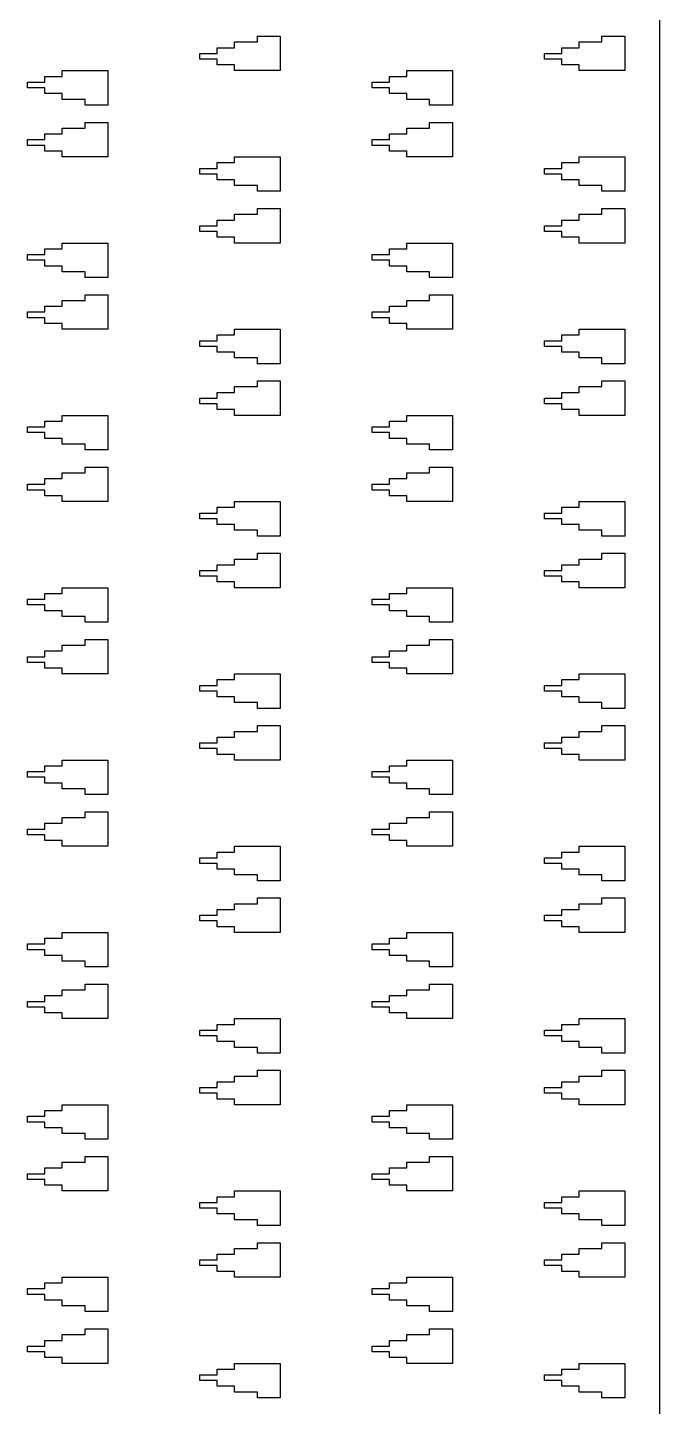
# Model space of a CAD drawing. Extents: x -38350 to 38650, y -35000 to 36000.
# Drawn here: x 1150 to 1260, y 35253.5 to 35493.5 of the extents above; entities that cross this region are included whole.
import ezdxf

# ---------------------------------------------------------------- set-up
doc = ezdxf.new("R2010")
doc.units = 0
doc.header["$MEASUREMENT"] = 0
doc.layers.add('Layer1', color=10, linetype='Continuous')

msp = doc.modelspace()

# ---------------------------------------------------------------- linework, layer by layer
for p, q in [((1190, 35491), (1190, 35492)), ((1190, 35492), (1194, 35492)), ((1194, 35492), (1194, 35486)), ((1250, 35491), (1250, 35492)), ((1250, 35492), (1254, 35492)), ((1254, 35492), (1254, 35486)), ((1180, 35488), (1180, 35489)), ((1180, 35489), (1183, 35489)), ((1183, 35489), (1183, 35490)), ((1183, 35490), (1186, 35490)), ((1186, 35490), (1186, 35491)), ((1186, 35491), (1190, 35491)), ((1240, 35488), (1240, 35489)), ((1240, 35489), (1243, 35489)), ((1243, 35489), (1243, 35490)), ((1243, 35490), (1246, 35490)), ((1246, 35490), (1246, 35491)), ((1246, 35491), (1250, 35491)), ((1183, 35488), (1180, 35488)), ((1183, 35487), (1183, 35488)), ((1186, 35487), (1183, 35487)), ((1186, 35486), (1186, 35487)), ((1243, 35488), (1240, 35488)), ((1243, 35487), (1243, 35488)), ((1246, 35487), (1243, 35487)), ((1246, 35486), (1246, 35487)), ((1150, 35483), (1150, 35484)), ((1150, 35484), (1153, 35484)), ((1153, 35484), (1153, 35485)), ((1153, 35485), (1156, 35485)), ((1156, 35485), (1156, 35486)), ((1156, 35486), (1164, 35486)), ((1164, 35486), (1164, 35480)), ((1194, 35486), (1186, 35486)), ((1210, 35483), (1210, 35484)), ((1210, 35484), (1213, 35484)), ((1213, 35484), (1213, 35485)), ((1213, 35485), (1216, 35485)), ((1216, 35485), (1216, 35486)), ((1216, 35486), (1224, 35486)), ((1224, 35486), (1224, 35480)), ((1254, 35486), (1246, 35486)), ((1153, 35483), (1150, 35483)), ((1153, 35482), (1153, 35483)), ((1156, 35482), (1153, 35482)), ((1156, 35481), (1156, 35482)), ((1213, 35483), (1210, 35483)), ((1213, 35482), (1213, 35483)), ((1216, 35482), (1213, 35482)), ((1216, 35481), (1216, 35482)), ((1160, 35481), (1156, 35481)), ((1160, 35480), (1160, 35481)), ((1164, 35480), (1160, 35480)), ((1220, 35481), (1216, 35481)), ((1220, 35480), (1220, 35481)), ((1224, 35480), (1220, 35480)), ((1160, 35476), (1160, 35477)), ((1160, 35477), (1164, 35477)), ((1164, 35477), (1164, 35471)), ((1220, 35476), (1220, 35477)), ((1220, 35477), (1224, 35477)), ((1224, 35477), (1224, 35471)), ((1153, 35474), (1153, 35475)), ((1153, 35475), (1156, 35475)), ((1156, 35475), (1156, 35476)), ((1156, 35476), (1160, 35476)), ((1213, 35474), (1213, 35475)), ((1213, 35475), (1216, 35475)), ((1216, 35475), (1216, 35476)), ((1216, 35476), (1220, 35476)), ((1150, 35473), (1150, 35474)), ((1150, 35474), (1153, 35474)), ((1153, 35473), (1150, 35473)), ((1153, 35472), (1153, 35473)), ((1156, 35472), (1153, 35472)), ((1156, 35471), (1156, 35472)), ((1210, 35473), (1210, 35474)), ((1210, 35474), (1213, 35474)), ((1213, 35473), (1210, 35473)), ((1213, 35472), (1213, 35473)), ((1216, 35472), (1213, 35472)), ((1216, 35471), (1216, 35472)), ((1164, 35471), (1156, 35471)), ((1183, 35469), (1183, 35470)), ((1183, 35470), (1186, 35470)), ((1186, 35470), (1186, 35471)), ((1186, 35471), (1194, 35471)), ((1194, 35471), (1194, 35465)), ((1224, 35471), (1216, 35471)), ((1243, 35469), (1243, 35470)), ((1243, 35470), (1246, 35470)), ((1246, 35470), (1246, 35471)), ((1246, 35471), (1254, 35471)), ((1254, 35471), (1254, 35465)), ((1180, 35468), (1180, 35469)), ((1180, 35469), (1183, 35469)), ((1183, 35468), (1180, 35468)), ((1183, 35467), (1183, 35468)), ((1240, 35468), (1240, 35469)), ((1240, 35469), (1243, 35469)), ((1243, 35468), (1240, 35468)), ((1243, 35467), (1243, 35468)), ((1186, 35467), (1183, 35467)), ((1186, 35466), (1186, 35467)), ((1190, 35466), (1186, 35466)), ((1190, 35465), (1190, 35466)), ((1194, 35465), (1190, 35465)), ((1246, 35467), (1243, 35467)), ((1246, 35466), (1246, 35467)), ((1250, 35466), (1246, 35466)), ((1250, 35465), (1250, 35466)), ((1254, 35465), (1250, 35465)), ((1183, 35459), (1183, 35460)), ((1183, 35460), (1186, 35460)), ((1186, 35460), (1186, 35461)), ((1186, 35461), (1190, 35461)), ((1190, 35461), (1190, 35462)), ((1190, 35462), (1194, 35462)), ((1194, 35462), (1194, 35456)), ((1243, 35459), (1243, 35460)), ((1243, 35460), (1246, 35460)), ((1246, 35460), (1246, 35461)), ((1246, 35461), (1250, 35461)), ((1250, 35461), (1250, 35462)), ((1250, 35462), (1254, 35462)), ((1254, 35462), (1254, 35456)), ((1180, 35458), (1180, 35459)), ((1180, 35459), (1183, 35459)), ((1183, 35458), (1180, 35458)), ((1183, 35457), (1183, 35458)), ((1240, 35458), (1240, 35459)), ((1240, 35459), (1243, 35459)), ((1243, 35458), (1240, 35458)), ((1243, 35457), (1243, 35458)), ((1156, 35455), (1156, 35456)), ((1156, 35456), (1164, 35456)), ((1164, 35456), (1164, 35450)), ((1186, 35457), (1183, 35457)), ((1186, 35456), (1186, 35457)), ((1194, 35456), (1186, 35456)), ((1216, 35455), (1216, 35456)), ((1216, 35456), (1224, 35456)), ((1224, 35456), (1224, 35450)), ((1246, 35457), (1243, 35457)), ((1246, 35456), (1246, 35457)), ((1254, 35456), (1246, 35456)), ((1150, 35453), (1150, 35454)), ((1150, 35454), (1153, 35454)), ((1153, 35453), (1150, 35453)), ((1153, 35454), (1153, 35455)), ((1153, 35455), (1156, 35455)), ((1153, 35452), (1153, 35453)), ((1210, 35453), (1210, 35454)), ((1210, 35454), (1213, 35454)), ((1213, 35453), (1210, 35453)), ((1213, 35454), (1213, 35455)), ((1213, 35455), (1216, 35455)), ((1213, 35452), (1213, 35453)), ((1156, 35452), (1153, 35452)), ((1156, 35451), (1156, 35452)), ((1160, 35451), (1156, 35451)), ((1160, 35450), (1160, 35451)), ((1216, 35452), (1213, 35452)), ((1216, 35451), (1216, 35452)), ((1220, 35451), (1216, 35451)), ((1220, 35450), (1220, 35451)), ((1164, 35450), (1160, 35450)), ((1224, 35450), (1220, 35450)), ((1156, 35445), (1156, 35446)), ((1156, 35446), (1160, 35446)), ((1160, 35446), (1160, 35447)), ((1160, 35447), (1164, 35447)), ((1164, 35447), (1164, 35441)), ((1216, 35445), (1216, 35446)), ((1216, 35446), (1220, 35446)), ((1220, 35446), (1220, 35447)), ((1220, 35447), (1224, 35447)), ((1224, 35447), (1224, 35441)), ((1150, 35443), (1150, 35444)), ((1150, 35444), (1153, 35444)), ((1153, 35444), (1153, 35445)), ((1153, 35445), (1156, 35445)), ((1210, 35443), (1210, 35444)), ((1210, 35444), (1213, 35444)), ((1213, 35444), (1213, 35445)), ((1213, 35445), (1216, 35445)), ((1153, 35443), (1150, 35443)), ((1153, 35442), (1153, 35443)), ((1156, 35442), (1153, 35442)), ((1156, 35441), (1156, 35442)), ((1164, 35441), (1156, 35441)), ((1186, 35440), (1186, 35441)), ((1186, 35441), (1194, 35441)), ((1194, 35441), (1194, 35435)), ((1213, 35443), (1210, 35443)), ((1213, 35442), (1213, 35443)), ((1216, 35442), (1213, 35442)), ((1216, 35441), (1216, 35442)), ((1224, 35441), (1216, 35441)), ((1246, 35440), (1246, 35441)), ((1246, 35441), (1254, 35441)), ((1254, 35441), (1254, 35435)), ((1180, 35438), (1180, 35439)), ((1180, 35439), (1183, 35439)), ((1183, 35439), (1183, 35440)), ((1183, 35440), (1186, 35440)), ((1240, 35438), (1240, 35439)), ((1240, 35439), (1243, 35439)), ((1243, 35439), (1243, 35440)), ((1243, 35440), (1246, 35440)), ((1183, 35438), (1180, 35438)), ((1183, 35437), (1183, 35438)), ((1186, 35437), (1183, 35437)), ((1186, 35436), (1186, 35437)), ((1190, 35436), (1186, 35436)), ((1190, 35435), (1190, 35436)), ((1243, 35438), (1240, 35438)), ((1243, 35437), (1243, 35438)), ((1246, 35437), (1243, 35437)), ((1246, 35436), (1246, 35437)), ((1250, 35436), (1246, 35436)), ((1250, 35435), (1250, 35436)), ((1194, 35435), (1190, 35435)), ((1254, 35435), (1250, 35435)), ((1190, 35431), (1190, 35432)), ((1190, 35432), (1194, 35432)), ((1194, 35432), (1194, 35426)), ((1250, 35431), (1250, 35432)), ((1250, 35432), (1254, 35432)), ((1254, 35432), (1254, 35426)), ((1180, 35428), (1180, 35429)), ((1180, 35429), (1183, 35429)), ((1183, 35429), (1183, 35430)), ((1183, 35430), (1186, 35430)), ((1186, 35430), (1186, 35431)), ((1186, 35431), (1190, 35431)), ((1240, 35428), (1240, 35429)), ((1240, 35429), (1243, 35429)), ((1243, 35429), (1243, 35430)), ((1243, 35430), (1246, 35430)), ((1246, 35430), (1246, 35431)), ((1246, 35431), (1250, 35431)), ((1183, 35428), (1180, 35428)), ((1183, 35427), (1183, 35428)), ((1186, 35427), (1183, 35427)), ((1186, 35426), (1186, 35427)), ((1243, 35428), (1240, 35428)), ((1243, 35427), (1243, 35428)), ((1246, 35427), (1243, 35427)), ((1246, 35426), (1246, 35427)), ((1150, 35423), (1150, 35424)), ((1150, 35424), (1153, 35424)), ((1153, 35424), (1153, 35425)), ((1153, 35425), (1156, 35425)), ((1156, 35425), (1156, 35426)), ((1156, 35426), (1164, 35426)), ((1164, 35426), (1164, 35420)), ((1194, 35426), (1186, 35426)), ((1210, 35423), (1210, 35424)), ((1210, 35424), (1213, 35424)), ((1213, 35424), (1213, 35425)), ((1213, 35425), (1216, 35425)), ((1216, 35425), (1216, 35426)), ((1216, 35426), (1224, 35426)), ((1224, 35426), (1224, 35420)), ((1254, 35426), (1246, 35426)), ((1153, 35423), (1150, 35423)), ((1153, 35422), (1153, 35423)), ((1156, 35422), (1153, 35422)), ((1156, 35421), (1156, 35422)), ((1213, 35423), (1210, 35423)), ((1213, 35422), (1213, 35423)), ((1216, 35422), (1213, 35422)), ((1216, 35421), (1216, 35422)), ((1160, 35421), (1156, 35421)), ((1160, 35420), (1160, 35421)), ((1164, 35420), (1160, 35420)), ((1220, 35421), (1216, 35421)), ((1220, 35420), (1220, 35421)), ((1224, 35420), (1220, 35420)), ((1160, 35416), (1160, 35417)), ((1160, 35417), (1164, 35417)), ((1164, 35417), (1164, 35411)), ((1220, 35416), (1220, 35417)), ((1220, 35417), (1224, 35417)), ((1224, 35417), (1224, 35411)), ((1153, 35414), (1153, 35415)), ((1153, 35415), (1156, 35415)), ((1156, 35415), (1156, 35416)), ((1156, 35416), (1160, 35416)), ((1213, 35414), (1213, 35415)), ((1213, 35415), (1216, 35415)), ((1216, 35415), (1216, 35416)), ((1216, 35416), (1220, 35416)), ((1150, 35413), (1150, 35414)), ((1150, 35414), (1153, 35414)), ((1153, 35413), (1150, 35413)), ((1153, 35412), (1153, 35413)), ((1156, 35412), (1153, 35412)), ((1156, 35411), (1156, 35412)), ((1210, 35413), (1210, 35414)), ((1210, 35414), (1213, 35414)), ((1213, 35413), (1210, 35413)), ((1213, 35412), (1213, 35413)), ((1216, 35412), (1213, 35412)), ((1216, 35411), (1216, 35412)), ((1164, 35411), (1156, 35411)), ((1183, 35409), (1183, 35410)), ((1183, 35410), (1186, 35410)), ((1186, 35410), (1186, 35411)), ((1186, 35411), (1194, 35411)), ((1194, 35411), (1194, 35405)), ((1224, 35411), (1216, 35411)), ((1243, 35409), (1243, 35410)), ((1243, 35410), (1246, 35410)), ((1246, 35410), (1246, 35411)), ((1246, 35411), (1254, 35411)), ((1254, 35411), (1254, 35405)), ((1180, 35408), (1180, 35409)), ((1180, 35409), (1183, 35409)), ((1183, 35408), (1180, 35408)), ((1183, 35407), (1183, 35408)), ((1240, 35408), (1240, 35409)), ((1240, 35409), (1243, 35409)), ((1243, 35408), (1240, 35408)), ((1243, 35407), (1243, 35408)), ((1186, 35407), (1183, 35407)), ((1186, 35406), (1186, 35407)), ((1190, 35406), (1186, 35406)), ((1190, 35405), (1190, 35406)), ((1194, 35405), (1190, 35405)), ((1246, 35407), (1243, 35407)), ((1246, 35406), (1246, 35407)), ((1250, 35406), (1246, 35406)), ((1250, 35405), (1250, 35406)), ((1254, 35405), (1250, 35405)), ((1183, 35399), (1183, 35400)), ((1183, 35400), (1186, 35400)), ((1186, 35400), (1186, 35401)), ((1186, 35401), (1190, 35401)), ((1190, 35401), (1190, 35402)), ((1190, 35402), (1194, 35402)), ((1194, 35402), (1194, 35396)), ((1243, 35399), (1243, 35400)), ((1243, 35400), (1246, 35400)), ((1246, 35400), (1246, 35401)), ((1246, 35401), (1250, 35401)), ((1250, 35401), (1250, 35402)), ((1250, 35402), (1254, 35402)), ((1254, 35402), (1254, 35396)), ((1180, 35398), (1180, 35399)), ((1180, 35399), (1183, 35399)), ((1183, 35398), (1180, 35398)), ((1183, 35397), (1183, 35398)), ((1240, 35398), (1240, 35399)), ((1240, 35399), (1243, 35399)), ((1243, 35398), (1240, 35398)), ((1243, 35397), (1243, 35398)), ((1156, 35395), (1156, 35396)), ((1156, 35396), (1164, 35396)), ((1164, 35396), (1164, 35390)), ((1186, 35397), (1183, 35397)), ((1186, 35396), (1186, 35397)), ((1194, 35396), (1186, 35396)), ((1216, 35395), (1216, 35396)), ((1216, 35396), (1224, 35396)), ((1224, 35396), (1224, 35390)), ((1246, 35397), (1243, 35397)), ((1246, 35396), (1246, 35397)), ((1254, 35396), (1246, 35396)), ((1150, 35393), (1150, 35394)), ((1150, 35394), (1153, 35394)), ((1153, 35393), (1150, 35393)), ((1153, 35394), (1153, 35395)), ((1153, 35395), (1156, 35395)), ((1153, 35392), (1153, 35393)), ((1210, 35393), (1210, 35394)), ((1210, 35394), (1213, 35394)), ((1213, 35393), (1210, 35393)), ((1213, 35394), (1213, 35395)), ((1213, 35395), (1216, 35395)), ((1213, 35392), (1213, 35393)), ((1156, 35392), (1153, 35392)), ((1156, 35391), (1156, 35392)), ((1160, 35391), (1156, 35391)), ((1160, 35390), (1160, 35391)), ((1216, 35392), (1213, 35392)), ((1216, 35391), (1216, 35392)), ((1220, 35391), (1216, 35391)), ((1220, 35390), (1220, 35391)), ((1164, 35390), (1160, 35390)), ((1224, 35390), (1220, 35390)), ((1156, 35385), (1156, 35386)), ((1156, 35386), (1160, 35386)), ((1160, 35386), (1160, 35387)), ((1160, 35387), (1164, 35387)), ((1164, 35387), (1164, 35381)), ((1216, 35385), (1216, 35386)), ((1216, 35386), (1220, 35386)), ((1220, 35386), (1220, 35387)), ((1220, 35387), (1224, 35387)), ((1224, 35387), (1224, 35381)), ((1150, 35383), (1150, 35384)), ((1150, 35384), (1153, 35384)), ((1153, 35384), (1153, 35385)), ((1153, 35385), (1156, 35385)), ((1210, 35383), (1210, 35384)), ((1210, 35384), (1213, 35384)), ((1213, 35384), (1213, 35385)), ((1213, 35385), (1216, 35385)), ((1153, 35383), (1150, 35383)), ((1153, 35382), (1153, 35383)), ((1156, 35382), (1153, 35382)), ((1156, 35381), (1156, 35382)), ((1164, 35381), (1156, 35381)), ((1186, 35380), (1186, 35381)), ((1186, 35381), (1194, 35381)), ((1194, 35381), (1194, 35375)), ((1213, 35383), (1210, 35383)), ((1213, 35382), (1213, 35383)), ((1216, 35382), (1213, 35382)), ((1216, 35381), (1216, 35382)), ((1224, 35381), (1216, 35381)), ((1246, 35380), (1246, 35381)), ((1246, 35381), (1254, 35381)), ((1254, 35381), (1254, 35375)), ((1180, 35378), (1180, 35379)), ((1180, 35379), (1183, 35379)), ((1183, 35379), (1183, 35380)), ((1183, 35380), (1186, 35380)), ((1240, 35378), (1240, 35379)), ((1240, 35379), (1243, 35379)), ((1243, 35379), (1243, 35380)), ((1243, 35380), (1246, 35380)), ((1183, 35378), (1180, 35378)), ((1183, 35377), (1183, 35378)), ((1186, 35377), (1183, 35377)), ((1186, 35376), (1186, 35377)), ((1190, 35376), (1186, 35376)), ((1190, 35375), (1190, 35376)), ((1243, 35378), (1240, 35378)), ((1243, 35377), (1243, 35378)), ((1246, 35377), (1243, 35377)), ((1246, 35376), (1246, 35377)), ((1250, 35376), (1246, 35376)), ((1250, 35375), (1250, 35376)), ((1194, 35375), (1190, 35375)), ((1254, 35375), (1250, 35375)), ((1190, 35371), (1190, 35372)), ((1190, 35372), (1194, 35372)), ((1194, 35372), (1194, 35366)), ((1250, 35371), (1250, 35372)), ((1250, 35372), (1254, 35372)), ((1254, 35372), (1254, 35366)), ((1180, 35368), (1180, 35369)), ((1180, 35369), (1183, 35369)), ((1183, 35369), (1183, 35370)), ((1183, 35370), (1186, 35370)), ((1186, 35370), (1186, 35371)), ((1186, 35371), (1190, 35371)), ((1240, 35368), (1240, 35369)), ((1240, 35369), (1243, 35369)), ((1243, 35369), (1243, 35370)), ((1243, 35370), (1246, 35370)), ((1246, 35370), (1246, 35371)), ((1246, 35371), (1250, 35371)), ((1183, 35368), (1180, 35368)), ((1183, 35367), (1183, 35368)), ((1186, 35367), (1183, 35367)), ((1186, 35366), (1186, 35367)), ((1243, 35368), (1240, 35368)), ((1243, 35367), (1243, 35368)), ((1246, 35367), (1243, 35367)), ((1246, 35366), (1246, 35367)), ((1150, 35363), (1150, 35364)), ((1150, 35364), (1153, 35364)), ((1153, 35364), (1153, 35365)), ((1153, 35365), (1156, 35365)), ((1156, 35365), (1156, 35366)), ((1156, 35366), (1164, 35366)), ((1164, 35366), (1164, 35360)), ((1194, 35366), (1186, 35366)), ((1210, 35363), (1210, 35364)), ((1210, 35364), (1213, 35364)), ((1213, 35364), (1213, 35365)), ((1213, 35365), (1216, 35365)), ((1216, 35365), (1216, 35366)), ((1216, 35366), (1224, 35366)), ((1224, 35366), (1224, 35360)), ((1254, 35366), (1246, 35366)), ((1153, 35363), (1150, 35363)), ((1153, 35362), (1153, 35363)), ((1156, 35362), (1153, 35362)), ((1156, 35361), (1156, 35362)), ((1213, 35363), (1210, 35363)), ((1213, 35362), (1213, 35363)), ((1216, 35362), (1213, 35362)), ((1216, 35361), (1216, 35362)), ((1160, 35361), (1156, 35361)), ((1160, 35360), (1160, 35361)), ((1164, 35360), (1160, 35360)), ((1220, 35361), (1216, 35361)), ((1220, 35360), (1220, 35361)), ((1224, 35360), (1220, 35360)), ((1160, 35356), (1160, 35357)), ((1160, 35357), (1164, 35357)), ((1164, 35357), (1164, 35351)), ((1220, 35356), (1220, 35357)), ((1220, 35357), (1224, 35357)), ((1224, 35357), (1224, 35351)), ((1153, 35354), (1153, 35355)), ((1153, 35355), (1156, 35355)), ((1156, 35355), (1156, 35356)), ((1156, 35356), (1160, 35356)), ((1213, 35354), (1213, 35355)), ((1213, 35355), (1216, 35355)), ((1216, 35355), (1216, 35356)), ((1216, 35356), (1220, 35356)), ((1150, 35353), (1150, 35354)), ((1150, 35354), (1153, 35354)), ((1153, 35353), (1150, 35353)), ((1153, 35352), (1153, 35353)), ((1156, 35352), (1153, 35352)), ((1156, 35351), (1156, 35352)), ((1210, 35353), (1210, 35354)), ((1210, 35354), (1213, 35354)), ((1213, 35353), (1210, 35353)), ((1213, 35352), (1213, 35353)), ((1216, 35352), (1213, 35352)), ((1216, 35351), (1216, 35352)), ((1164, 35351), (1156, 35351)), ((1183, 35349), (1183, 35350)), ((1183, 35350), (1186, 35350)), ((1186, 35350), (1186, 35351)), ((1186, 35351), (1194, 35351)), ((1194, 35351), (1194, 35345)), ((1224, 35351), (1216, 35351)), ((1243, 35349), (1243, 35350)), ((1243, 35350), (1246, 35350)), ((1246, 35350), (1246, 35351)), ((1246, 35351), (1254, 35351)), ((1254, 35351), (1254, 35345)), ((1180, 35348), (1180, 35349)), ((1180, 35349), (1183, 35349)), ((1183, 35348), (1180, 35348)), ((1183, 35347), (1183, 35348)), ((1240, 35348), (1240, 35349)), ((1240, 35349), (1243, 35349)), ((1243, 35348), (1240, 35348)), ((1243, 35347), (1243, 35348)), ((1186, 35347), (1183, 35347)), ((1186, 35346), (1186, 35347)), ((1190, 35346), (1186, 35346)), ((1190, 35345), (1190, 35346)), ((1194, 35345), (1190, 35345)), ((1246, 35347), (1243, 35347)), ((1246, 35346), (1246, 35347)), ((1250, 35346), (1246, 35346)), ((1250, 35345), (1250, 35346)), ((1254, 35345), (1250, 35345)), ((1183, 35339), (1183, 35340)), ((1183, 35340), (1186, 35340)), ((1186, 35340), (1186, 35341)), ((1186, 35341), (1190, 35341)), ((1190, 35341), (1190, 35342)), ((1190, 35342), (1194, 35342)), ((1194, 35342), (1194, 35336)), ((1243, 35339), (1243, 35340)), ((1243, 35340), (1246, 35340)), ((1246, 35340), (1246, 35341)), ((1246, 35341), (1250, 35341)), ((1250, 35341), (1250, 35342)), ((1250, 35342), (1254, 35342)), ((1254, 35342), (1254, 35336)), ((1180, 35338), (1180, 35339)), ((1180, 35339), (1183, 35339)), ((1183, 35338), (1180, 35338)), ((1183, 35337), (1183, 35338)), ((1240, 35338), (1240, 35339)), ((1240, 35339), (1243, 35339)), ((1243, 35338), (1240, 35338)), ((1243, 35337), (1243, 35338)), ((1156, 35335), (1156, 35336)), ((1156, 35336), (1164, 35336)), ((1164, 35336), (1164, 35330)), ((1186, 35337), (1183, 35337)), ((1186, 35336), (1186, 35337)), ((1194, 35336), (1186, 35336)), ((1216, 35335), (1216, 35336)), ((1216, 35336), (1224, 35336)), ((1224, 35336), (1224, 35330)), ((1246, 35337), (1243, 35337)), ((1246, 35336), (1246, 35337)), ((1254, 35336), (1246, 35336)), ((1150, 35333), (1150, 35334)), ((1150, 35334), (1153, 35334)), ((1153, 35333), (1150, 35333)), ((1153, 35334), (1153, 35335)), ((1153, 35335), (1156, 35335)), ((1153, 35332), (1153, 35333)), ((1210, 35333), (1210, 35334)), ((1210, 35334), (1213, 35334)), ((1213, 35333), (1210, 35333)), ((1213, 35334), (1213, 35335)), ((1213, 35335), (1216, 35335)), ((1213, 35332), (1213, 35333)), ((1156, 35332), (1153, 35332)), ((1156, 35331), (1156, 35332)), ((1160, 35331), (1156, 35331)), ((1160, 35330), (1160, 35331)), ((1216, 35332), (1213, 35332)), ((1216, 35331), (1216, 35332)), ((1220, 35331), (1216, 35331)), ((1220, 35330), (1220, 35331)), ((1164, 35330), (1160, 35330)), ((1224, 35330), (1220, 35330)), ((1156, 35325), (1156, 35326)), ((1156, 35326), (1160, 35326)), ((1160, 35326), (1160, 35327)), ((1160, 35327), (1164, 35327)), ((1164, 35327), (1164, 35321)), ((1216, 35325), (1216, 35326)), ((1216, 35326), (1220, 35326)), ((1220, 35326), (1220, 35327)), ((1220, 35327), (1224, 35327)), ((1224, 35327), (1224, 35321)), ((1150, 35323), (1150, 35324)), ((1150, 35324), (1153, 35324)), ((1153, 35324), (1153, 35325)), ((1153, 35325), (1156, 35325)), ((1210, 35323), (1210, 35324)), ((1210, 35324), (1213, 35324)), ((1213, 35324), (1213, 35325)), ((1213, 35325), (1216, 35325)), ((1153, 35323), (1150, 35323)), ((1153, 35322), (1153, 35323)), ((1156, 35322), (1153, 35322)), ((1156, 35321), (1156, 35322)), ((1164, 35321), (1156, 35321)), ((1186, 35320), (1186, 35321)), ((1186, 35321), (1194, 35321)), ((1194, 35321), (1194, 35315)), ((1213, 35323), (1210, 35323)), ((1213, 35322), (1213, 35323)), ((1216, 35322), (1213, 35322)), ((1216, 35321), (1216, 35322)), ((1224, 35321), (1216, 35321)), ((1246, 35320), (1246, 35321)), ((1246, 35321), (1254, 35321)), ((1254, 35321), (1254, 35315)), ((1180, 35318), (1180, 35319)), ((1180, 35319), (1183, 35319)), ((1183, 35319), (1183, 35320)), ((1183, 35320), (1186, 35320)), ((1240, 35318), (1240, 35319)), ((1240, 35319), (1243, 35319)), ((1243, 35319), (1243, 35320)), ((1243, 35320), (1246, 35320)), ((1183, 35318), (1180, 35318)), ((1183, 35317), (1183, 35318)), ((1186, 35317), (1183, 35317)), ((1186, 35316), (1186, 35317)), ((1190, 35316), (1186, 35316)), ((1190, 35315), (1190, 35316)), ((1243, 35318), (1240, 35318)), ((1243, 35317), (1243, 35318)), ((1246, 35317), (1243, 35317)), ((1246, 35316), (1246, 35317)), ((1250, 35316), (1246, 35316)), ((1250, 35315), (1250, 35316)), ((1194, 35315), (1190, 35315)), ((1254, 35315), (1250, 35315)), ((1190, 35311), (1190, 35312)), ((1190, 35312), (1194, 35312)), ((1194, 35312), (1194, 35306)), ((1250, 35311), (1250, 35312)), ((1250, 35312), (1254, 35312)), ((1254, 35312), (1254, 35306)), ((1180, 35308), (1180, 35309)), ((1180, 35309), (1183, 35309)), ((1183, 35309), (1183, 35310)), ((1183, 35310), (1186, 35310)), ((1186, 35310), (1186, 35311)), ((1186, 35311), (1190, 35311)), ((1240, 35308), (1240, 35309)), ((1240, 35309), (1243, 35309)), ((1243, 35309), (1243, 35310)), ((1243, 35310), (1246, 35310)), ((1246, 35310), (1246, 35311)), ((1246, 35311), (1250, 35311)), ((1183, 35308), (1180, 35308)), ((1183, 35307), (1183, 35308)), ((1186, 35307), (1183, 35307)), ((1186, 35306), (1186, 35307)), ((1243, 35308), (1240, 35308)), ((1243, 35307), (1243, 35308)), ((1246, 35307), (1243, 35307)), ((1246, 35306), (1246, 35307)), ((1150, 35303), (1150, 35304)), ((1150, 35304), (1153, 35304)), ((1153, 35304), (1153, 35305)), ((1153, 35305), (1156, 35305)), ((1156, 35305), (1156, 35306)), ((1156, 35306), (1164, 35306)), ((1164, 35306), (1164, 35300)), ((1194, 35306), (1186, 35306)), ((1210, 35303), (1210, 35304)), ((1210, 35304), (1213, 35304)), ((1213, 35304), (1213, 35305)), ((1213, 35305), (1216, 35305)), ((1216, 35305), (1216, 35306)), ((1216, 35306), (1224, 35306)), ((1224, 35306), (1224, 35300)), ((1254, 35306), (1246, 35306)), ((1153, 35303), (1150, 35303)), ((1153, 35302), (1153, 35303)), ((1156, 35302), (1153, 35302)), ((1156, 35301), (1156, 35302)), ((1213, 35303), (1210, 35303)), ((1213, 35302), (1213, 35303)), ((1216, 35302), (1213, 35302)), ((1216, 35301), (1216, 35302)), ((1160, 35301), (1156, 35301)), ((1160, 35300), (1160, 35301)), ((1164, 35300), (1160, 35300)), ((1220, 35301), (1216, 35301)), ((1220, 35300), (1220, 35301)), ((1224, 35300), (1220, 35300)), ((1160, 35296), (1160, 35297)), ((1160, 35297), (1164, 35297)), ((1164, 35297), (1164, 35291)), ((1220, 35296), (1220, 35297)), ((1220, 35297), (1224, 35297)), ((1224, 35297), (1224, 35291)), ((1153, 35294), (1153, 35295)), ((1153, 35295), (1156, 35295)), ((1156, 35295), (1156, 35296)), ((1156, 35296), (1160, 35296)), ((1213, 35294), (1213, 35295)), ((1213, 35295), (1216, 35295)), ((1216, 35295), (1216, 35296)), ((1216, 35296), (1220, 35296)), ((1150, 35293), (1150, 35294)), ((1150, 35294), (1153, 35294)), ((1153, 35293), (1150, 35293)), ((1153, 35292), (1153, 35293)), ((1156, 35292), (1153, 35292)), ((1156, 35291), (1156, 35292)), ((1210, 35293), (1210, 35294)), ((1210, 35294), (1213, 35294)), ((1213, 35293), (1210, 35293)), ((1213, 35292), (1213, 35293)), ((1216, 35292), (1213, 35292)), ((1216, 35291), (1216, 35292)), ((1164, 35291), (1156, 35291)), ((1183, 35289), (1183, 35290)), ((1183, 35290), (1186, 35290)), ((1186, 35290), (1186, 35291)), ((1186, 35291), (1194, 35291)), ((1194, 35291), (1194, 35285)), ((1224, 35291), (1216, 35291)), ((1243, 35289), (1243, 35290)), ((1243, 35290), (1246, 35290)), ((1246, 35290), (1246, 35291)), ((1246, 35291), (1254, 35291)), ((1254, 35291), (1254, 35285)), ((1180, 35288), (1180, 35289)), ((1180, 35289), (1183, 35289)), ((1183, 35288), (1180, 35288)), ((1183, 35287), (1183, 35288)), ((1240, 35288), (1240, 35289)), ((1240, 35289), (1243, 35289)), ((1243, 35288), (1240, 35288)), ((1243, 35287), (1243, 35288)), ((1186, 35287), (1183, 35287)), ((1186, 35286), (1186, 35287)), ((1190, 35286), (1186, 35286)), ((1190, 35285), (1190, 35286)), ((1194, 35285), (1190, 35285)), ((1246, 35287), (1243, 35287)), ((1246, 35286), (1246, 35287)), ((1250, 35286), (1246, 35286)), ((1250, 35285), (1250, 35286)), ((1254, 35285), (1250, 35285)), ((1183, 35279), (1183, 35280)), ((1183, 35280), (1186, 35280)), ((1186, 35280), (1186, 35281)), ((1186, 35281), (1190, 35281)), ((1190, 35281), (1190, 35282)), ((1190, 35282), (1194, 35282)), ((1194, 35282), (1194, 35276)), ((1243, 35279), (1243, 35280)), ((1243, 35280), (1246, 35280)), ((1246, 35280), (1246, 35281)), ((1246, 35281), (1250, 35281)), ((1250, 35281), (1250, 35282)), ((1250, 35282), (1254, 35282)), ((1254, 35282), (1254, 35276)), ((1180, 35278), (1180, 35279)), ((1180, 35279), (1183, 35279)), ((1183, 35278), (1180, 35278)), ((1183, 35277), (1183, 35278)), ((1240, 35278), (1240, 35279)), ((1240, 35279), (1243, 35279)), ((1243, 35278), (1240, 35278)), ((1243, 35277), (1243, 35278)), ((1156, 35275), (1156, 35276)), ((1156, 35276), (1164, 35276)), ((1164, 35276), (1164, 35270)), ((1186, 35277), (1183, 35277)), ((1186, 35276), (1186, 35277)), ((1194, 35276), (1186, 35276)), ((1216, 35275), (1216, 35276)), ((1216, 35276), (1224, 35276)), ((1224, 35276), (1224, 35270)), ((1246, 35277), (1243, 35277)), ((1246, 35276), (1246, 35277)), ((1254, 35276), (1246, 35276)), ((1150, 35273), (1150, 35274)), ((1150, 35274), (1153, 35274)), ((1153, 35273), (1150, 35273)), ((1153, 35274), (1153, 35275)), ((1153, 35275), (1156, 35275)), ((1153, 35272), (1153, 35273)), ((1210, 35273), (1210, 35274)), ((1210, 35274), (1213, 35274)), ((1213, 35273), (1210, 35273)), ((1213, 35274), (1213, 35275)), ((1213, 35275), (1216, 35275)), ((1213, 35272), (1213, 35273)), ((1156, 35272), (1153, 35272)), ((1156, 35271), (1156, 35272)), ((1160, 35271), (1156, 35271)), ((1160, 35270), (1160, 35271)), ((1216, 35272), (1213, 35272)), ((1216, 35271), (1216, 35272)), ((1220, 35271), (1216, 35271)), ((1220, 35270), (1220, 35271)), ((1164, 35270), (1160, 35270)), ((1224, 35270), (1220, 35270)), ((1156, 35265), (1156, 35266)), ((1156, 35266), (1160, 35266)), ((1160, 35266), (1160, 35267)), ((1160, 35267), (1164, 35267)), ((1164, 35267), (1164, 35261)), ((1216, 35265), (1216, 35266)), ((1216, 35266), (1220, 35266)), ((1220, 35266), (1220, 35267)), ((1220, 35267), (1224, 35267)), ((1224, 35267), (1224, 35261)), ((1150, 35263), (1150, 35264)), ((1150, 35264), (1153, 35264)), ((1153, 35264), (1153, 35265)), ((1153, 35265), (1156, 35265)), ((1210, 35263), (1210, 35264)), ((1210, 35264), (1213, 35264)), ((1213, 35264), (1213, 35265)), ((1213, 35265), (1216, 35265)), ((1153, 35263), (1150, 35263)), ((1153, 35262), (1153, 35263)), ((1156, 35262), (1153, 35262)), ((1156, 35261), (1156, 35262)), ((1164, 35261), (1156, 35261)), ((1186, 35260), (1186, 35261)), ((1186, 35261), (1194, 35261)), ((1194, 35261), (1194, 35255)), ((1213, 35263), (1210, 35263)), ((1213, 35262), (1213, 35263)), ((1216, 35262), (1213, 35262)), ((1216, 35261), (1216, 35262)), ((1224, 35261), (1216, 35261)), ((1246, 35260), (1246, 35261)), ((1246, 35261), (1254, 35261)), ((1254, 35261), (1254, 35255)), ((1180, 35258), (1180, 35259)), ((1180, 35259), (1183, 35259)), ((1183, 35259), (1183, 35260)), ((1183, 35260), (1186, 35260)), ((1240, 35258), (1240, 35259)), ((1240, 35259), (1243, 35259)), ((1243, 35259), (1243, 35260)), ((1243, 35260), (1246, 35260)), ((1183, 35258), (1180, 35258)), ((1183, 35257), (1183, 35258)), ((1186, 35257), (1183, 35257)), ((1186, 35256), (1186, 35257)), ((1190, 35256), (1186, 35256)), ((1190, 35255), (1190, 35256)), ((1243, 35258), (1240, 35258)), ((1243, 35257), (1243, 35258)), ((1246, 35257), (1243, 35257)), ((1246, 35256), (1246, 35257)), ((1250, 35256), (1246, 35256)), ((1250, 35255), (1250, 35256)), ((1194, 35255), (1190, 35255)), ((1254, 35255), (1250, 35255))]:
    msp.add_line(p, q)
at = {"layer": 'Layer1'}
msp.add_line((1260, 36000), (1260, 35000), dxfattribs=at)

doc.saveas('drawing.dxf')
